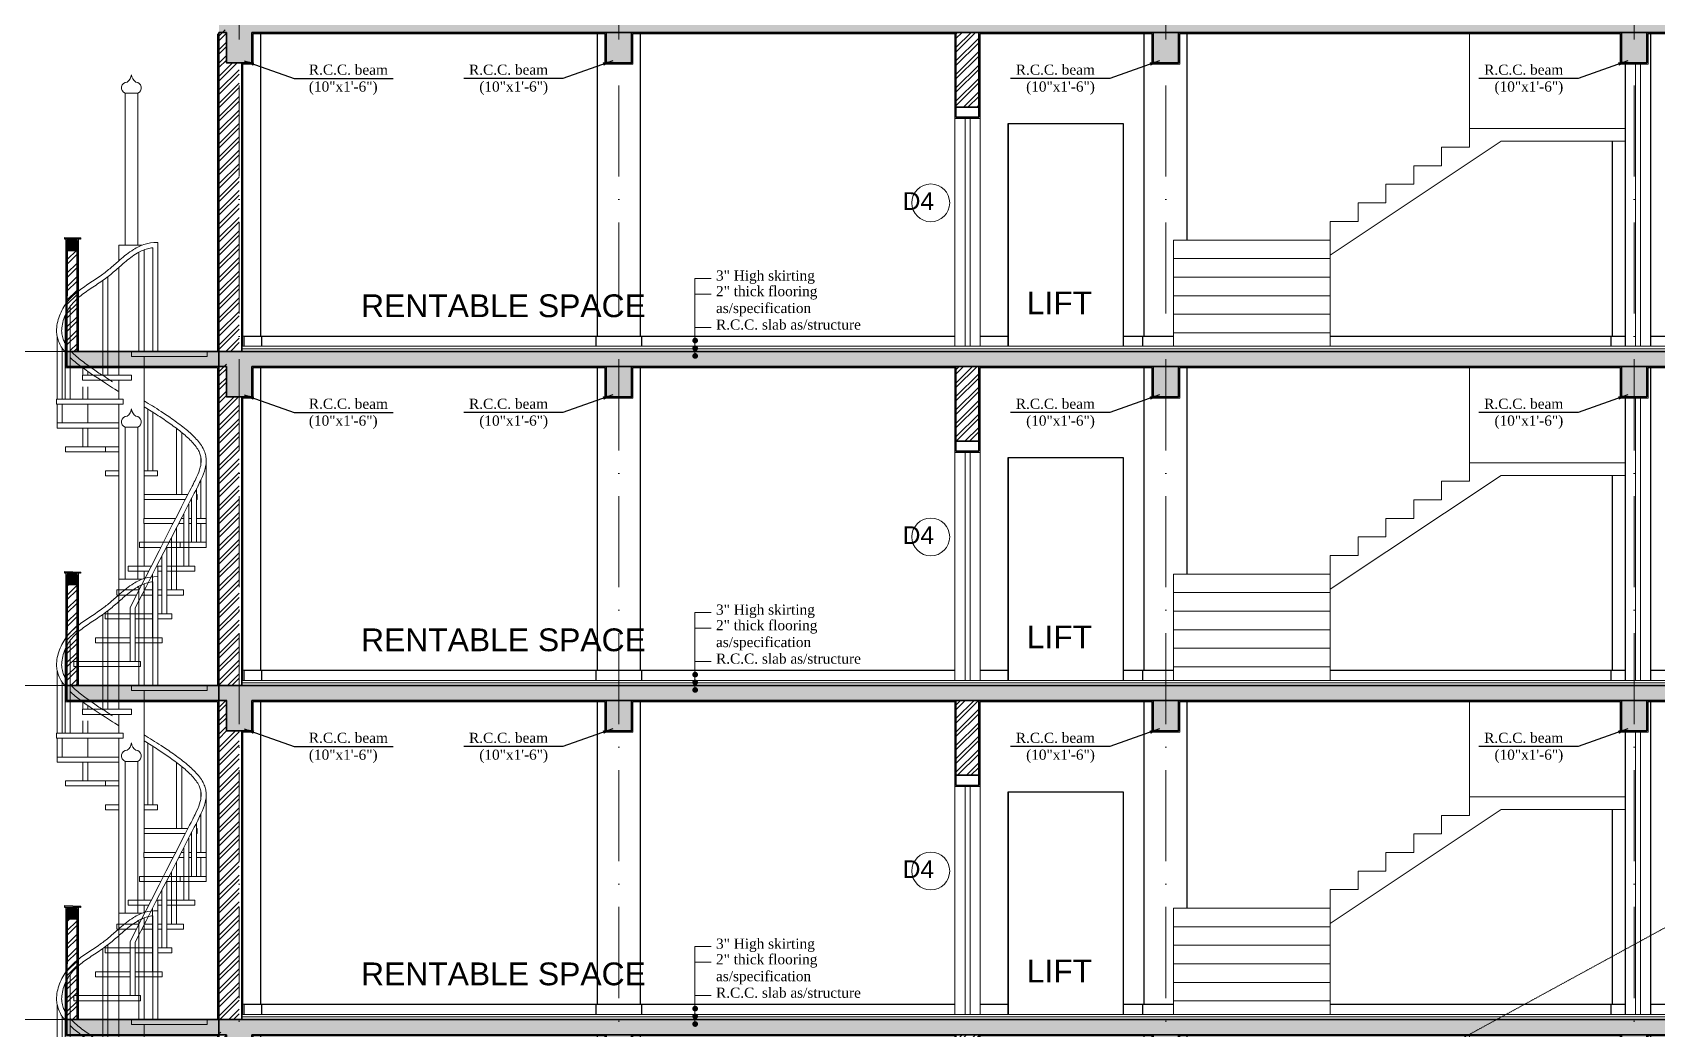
# Model space of a CAD drawing. Header units: inches. Extents: x 10755 to 33653, y -10992 to 10708.
# Drawn here: x 20734 to 21376, y -10243 to -9849 of the extents above; entities that cross this region are included whole.
import ezdxf

# ---------------------------------------------------------------- set-up
doc = ezdxf.new("R2010")
doc.units = ezdxf.units.IN
doc.header["$MEASUREMENT"] = 0
for name, pattern in [('ACAD_ISO10W100', [18, 12, -3, 0, -3]), ('DASHED', [0.75, 0.5, -0.25]), ('HIDDEN', [0.375, 0.25, -0.125])]:
    doc.linetypes.add(name, pattern=pattern)
for name, color, linetype, lineweight in [('arrow', 4, 'Continuous', 9), ('beam in plan', 241, 'HIDDEN', 20), ('centerline', 9, 'ACAD_ISO10W100', 5), ('col', 1, 'Continuous', 30), ('dimension inter - 8', 6, 'Continuous', 13), ('door', 15, 'Continuous', 18), ('Elevation 1', 21, 'Continuous', 25), ('elevation3', 122, 'Continuous', 25), ('hatch', 33, 'Continuous', 5), ('hatch 2', 8, 'Continuous', 13), ('hatch1', 9, 'Continuous', 5), ('hatch3', 43, 'Continuous', 5), ('Pillar', 11, 'Continuous', 25), ('PLASTER', 50, 'Continuous', 9), ('stair', 3, 'Continuous', 15), ('STAIRCASE', 143, 'Continuous', 15), ('steps', 4, 'Continuous', 9), ('text-1-4', 6, 'Continuous', 13), ('title text 1', 113, 'Continuous', 25), ('txt', 7, 'Continuous', 15), ('wall', 1, 'Continuous', 35)]:
    doc.layers.add(name, color=color, linetype=linetype, lineweight=lineweight)
doc.layers.get('dimension inter - 8').off()
doc.styles.add('arial', font='arial.ttf')
doc.styles.add('Prajwal', font='stylu.ttf', dxfattribs={"height": 9})
doc.styles.get("Standard").update_dxf_attribs({"font": 'arial.ttf'})
doc.dimstyles.new('1-4(p) arrow', dxfattribs={"dimtxt": 4, "dimasz": 4, "dimexe": 0, "dimexo": 0, "dimgap": 2, "dimtad": 1, "dimdec": 3, "dimzin": 0, "dimdsep": 46, "dimlunit": 4, "dimtxsty": 'arial', "dimblk": 'DOT', "dimcen": 0, "dimclrd": 4, "dimclre": 3, "dimclrt": 6, "dimadec": 0, "dimazin": 0, "dimtfac": 0.5, "dimtdec": 3, "dimtix": 1, "dimtofl": 0, "dimtmove": 0, "dimatfit": 3, "dimfxl": 0, "dimtolj": 1, "dimtzin": 0, "dimlwe": -1, "dimarcsym": 0})

# ---------------------------------------------------------------- blocks, each defined once
blk = doc.blocks.new('wewerr')
at = {"layer": 'hatch', "linetype": 'Continuous', "ltscale": 30}
for points in [[(193533.81, -5219.8), (193523.81, -5219.8), (193523.81, -5231.8), (193533.81, -5231.8)], [(193683.81, -5219.8), (193673.81, -5219.8), (193673.81, -5231.8), (193683.81, -5231.8)], [(193899.81, -5219.8), (193889.81, -5219.8), (193889.81, -5231.8), (193899.81, -5231.8)], [(194084.81, -5219.8), (194074.81, -5219.8), (194074.81, -5231.8), (194084.81, -5231.8)]]:
    blk.add_hatch(color=256, dxfattribs=at).paths.add_polyline_path(points)
at = {"layer": 'hatch 2', "linetype": 'Continuous', "ltscale": 30}
blk.add_hatch(color=256, dxfattribs=at).paths.add_polyline_path([(194519.81, -5219.8), (194519.81, -5213.8), (193520.81, -5213.8), (193520.81, -5219.8)])
h = blk.add_hatch(dxfattribs=at)
h.set_pattern_fill('ANSI32', color=256, scale=10, style=0)
h.set_pattern_definition([(45, (172868.0908, -7178.3252), (-2.6516504, 2.6516504), []), (45, (172869.8586, -7178.3252), (-2.6516504, 2.6516504), [])])
h.paths.add_polyline_path([(193528.81, -5231.8), (193523.81, -5231.8), (193523.81, -5218.8), (193520.81, -5218.8), (193520.81, -5345.8), (193528.81, -5345.8)])
h = blk.add_hatch(dxfattribs=at)
h.set_pattern_fill('ANSI32', color=256, scale=10, style=0)
h.set_pattern_definition([(45, (-2e-05, 421.004), (-2.65165043, 2.65165043), []), (45, (1.7677, 421.004), (-2.65165043, 2.65165043), [])])
h.paths.add_polyline_path([(193811.95, -5249.3), (193820.95, -5249.3), (193820.95, -5219.8), (193811.95, -5219.8)])
at = {"layer": 'door', "ltscale": 30}
for p, q in [((194080.37, -5343.8), (194080.37, -5231.8)), ((194082.37, -5343.8), (194082.37, -5231.8)), ((193815.52, -5343.8), (193815.52, -5253.3)), ((193817.52, -5343.8), (193817.52, -5253.3))]:
    blk.add_line(p, q, dxfattribs=at)
at = {"layer": 'Elevation 1'}
blk.add_lwpolyline([(193832.58, -5343.8), (193832.58, -5255.8), (193878.05, -5255.8), (193878.05, -5343.8)], dxfattribs=at)
at = {"layer": 'elevation3', "linetype": 'Continuous'}
for p, q in [((193832.58, -5255.8), (193832.58, -5343.8)), ((193878.05, -5255.8), (193878.05, -5343.8))]:
    blk.add_line(p, q, dxfattribs=at)
at = {"layer": 'hatch 2', "ltscale": 30}
blk.add_circle((193801.99, -5287.13), 7.47, dxfattribs=at)
blk.add_circle((193801.99, -5287.13), 7.47, dxfattribs=at)
at = {"layer": 'Pillar', "linetype": 'Continuous', "ltscale": 30}
for p, q in [((193537.31, -5339.8), (193537.31, -5219.8)), ((193670.31, -5339.8), (193670.31, -5219.8)), ((193687.31, -5339.8), (193687.31, -5219.8)), ((193886.31, -5339.8), (193886.31, -5219.8)), ((193903.31, -5301.8), (193903.31, -5219.8)), ((194086.31, -5220.3), (194086.31, -5343.8)), ((194076.31, -5232.3), (194076.31, -5343.8)), ((194071.31, -5339.8), (194071.31, -5262.8)), ((193530.81, -5339.8), (193811.45, -5339.8)), ((193537.81, -5343.8), (193537.81, -5339.8)), ((193669.81, -5343.8), (193669.81, -5339.8)), ((193687.81, -5343.8), (193687.81, -5339.8)), ((193821.45, -5339.8), (193832.58, -5339.8)), ((193878.05, -5339.8), (193897.81, -5339.8)), ((193885.81, -5343.8), (193885.81, -5339.8)), ((193959.79, -5339.8), (194076.31, -5339.8)), ((194070.81, -5343.8), (194070.81, -5339.8)), ((194086.31, -5339.8), (194114.31, -5339.8))]:
    blk.add_line(p, q, dxfattribs=at)
at = {"layer": 'PLASTER', "linetype": 'Continuous', "ltscale": 30}
blk.add_line((193811.45, -5253.8), (193821.45, -5253.8), dxfattribs=at)
for points in [[(193520.31, -5220.3), (193520.31, -5345.8)], [(193530.31, -5343.8), (193530.31, -5232.3), (193534.31, -5232.3), (193534.31, -5220.3), (193673.31, -5220.3), (193673.31, -5232.3), (193684.31, -5232.3), (193684.31, -5220.3), (193811.45, -5220.3), (193811.45, -5343.8)], [(193821.45, -5343.8), (193821.45, -5220.3), (193889.31, -5220.3), (193889.31, -5232.3), (193900.31, -5232.3), (193900.31, -5220.3), (194074.31, -5220.3), (194074.31, -5232.3), (194085.31, -5232.3), (194085.31, -5220.3), (194091.31, -5220.3), (194091.31, -5220.3), (194104.31, -5220.3), (194104.31, -5220.3), (194314.31, -5220.3), (194314.31, -5232.3), (194325.31, -5232.3), (194325.31, -5220.3), (194506.31, -5220.3), (194506.31, -5232.3), (194517.31, -5232.3), (194517.31, -5220.3)]]:
    blk.add_lwpolyline(points, dxfattribs=at)
at = {"layer": 'stair', "ltscale": 5}
for p, q in [((193529.81, -5343.8), (194520.81, -5343.8)), ((193529.81, -5344.8), (194520.81, -5344.8))]:
    blk.add_line(p, q, dxfattribs=at)
blk.add_lwpolyline([(193530.81, -5343.8), (193530.31, -5343.8), (193530.31, -5339.8), (193530.81, -5339.8)], close=True, dxfattribs=at)
at = {"layer": 'STAIRCASE', "linetype": 'Continuous', "ltscale": 30}
for p, q in [((194014.8, -5219.8), (194014.8, -5262.8)), ((194014.8, -5262.8), (194014.8, -5265.14)), ((193897.81, -5301.8), (193897.81, -5343.8)), ((193959.79, -5301.8), (193897.81, -5301.8)), ((193959.79, -5301.8), (193959.79, -5343.8)), ((193959.79, -5309.14), (193897.81, -5309.14)), ((193959.79, -5316.47), (193897.81, -5316.47)), ((193959.79, -5323.8), (193897.81, -5323.8)), ((193959.79, -5331.14), (193897.81, -5331.14)), ((193959.79, -5338.47), (193897.81, -5338.47))]:
    blk.add_line(p, q, dxfattribs=at)
for points in [[(193959.79, -5307.81), (194027.3, -5262.8), (194076.31, -5262.8)], [(194014.8, -5265.14), (194014.8, -5257.8), (194076.31, -5257.8), (194076.31, -5257.8)], [(194003.79, -5272.47), (194003.79, -5265.14), (194014.8, -5265.14), (194014.8, -5265.14)], [(193992.79, -5279.8), (193992.79, -5272.47), (194003.79, -5272.47), (194003.79, -5272.47)], [(193981.79, -5287.14), (193981.79, -5279.8), (193992.79, -5279.8), (193992.79, -5279.8)], [(193970.79, -5294.47), (193970.79, -5287.14), (193981.79, -5287.14), (193981.79, -5287.14)], [(193959.79, -5301.8), (193959.79, -5294.47), (193970.79, -5294.47), (193970.79, -5294.47)]]:
    blk.add_lwpolyline(points, dxfattribs=at)
at = {"layer": 'wall', "linetype": 'Continuous', "ltscale": 30}
for p, q in [((193520.81, -5213.8), (193902.81, -5213.8)), ((193902.81, -5213.8), (194519.81, -5213.8)), ((194071.81, -5213.8), (194519.81, -5213.8)), ((193520.81, -5345.8), (193520.81, -5219.8)), ((193523.81, -5219.8), (193520.81, -5219.8)), ((193533.81, -5219.8), (194519.81, -5219.8)), ((193811.95, -5219.8), (193811.95, -5253.3)), ((193820.95, -5219.8), (193820.95, -5253.3)), ((193531.81, -5231.8), (193523.81, -5231.8)), ((193529.81, -5345.8), (193529.81, -5231.69)), ((193811.95, -5249.3), (193820.95, -5249.3)), ((193811.95, -5253.3), (193820.95, -5253.3)), ((193520.81, -5345.8), (193529.81, -5345.8))]:
    blk.add_line(p, q, dxfattribs=at)
blk.add_lwpolyline([(193533.81, -5219.8), (193533.81, -5231.8), (193523.81, -5231.8), (193523.81, -5219.8)], dxfattribs=at)
for points in [[(193673.81, -5219.8), (193683.81, -5219.8), (193683.81, -5231.8), (193673.81, -5231.8)], [(193889.81, -5219.8), (193899.81, -5219.8), (193899.81, -5231.8), (193889.81, -5231.8)], [(194074.81, -5219.8), (194084.81, -5219.8), (194084.81, -5231.8), (194074.81, -5231.8)]]:
    blk.add_lwpolyline(points, close=True, dxfattribs=at)
at = {"layer": 'title text 1', "insert": (193796.49, -5282.91), "char_height": 7, "width": 6.48014975013211e-13, "attachment_point": 1, "rotation": 359.95632, "style": 'Prajwal'}
blk.add_mtext('\\pi-5.632;{\\fArial|b0|i0|c0|p34;D4}', dxfattribs=at)
blk.add_mtext('\\pi-5.632;{\\fArial|b0|i0|c0|p34;D4}', dxfattribs=at)
at = {"layer": 'txt', "linetype": 'Continuous', "char_height": 9, "attachment_point": 2, "style": 'arial'}
for s, insert, width in [('RENTABLE SPACE', (193633.2, -5323.28), 112.6637), ('LIFT', (193852.84, -5322.15), 40.9246)]:
    blk.add_mtext(s, dxfattribs=dict(at, insert=insert, width=width))
blk = doc.blocks.new('wewqrwe')
at = {"layer": 'hatch1', "linetype": 'Continuous', "ltscale": 30}
for p, q in [((193137.7, -5700.81), (193138.73, -5700.81)), ((193128, -5719.66), (193130.02, -5719.66)), ((193123.14, -5729.09), (193126.38, -5729.09)), ((193128.38, -5729.09), (193130.02, -5729.09)), ((193119.49, -5738.52), (193126.38, -5738.52))]:
    blk.add_line(p, q, dxfattribs=at)
at = {"layer": 'steps'}
for p, q in [((193115.49, -5592.81), (193115.49, -5532.81)), ((193120.49, -5592.81), (193120.49, -5532.81)), ((193112.99, -5599.04), (193112.99, -5592.81)), ((193122.27, -5592.81), (193112.99, -5592.81)), ((193120.99, -5634.81), (193120.99, -5595.61)), ((193122.99, -5634.81), (193122.99, -5594.67)), ((193126.45, -5634.81), (193126.45, -5593.85)), ((193128.45, -5634.81), (193128.45, -5591.81)), ((193112.99, -5644.24), (193112.99, -5601.69)), ((193106.71, -5644.24), (193106.71, -5606.78)), ((193108.71, -5644.24), (193108.71, -5605.3)), ((193091.79, -5653.66), (193091.79, -5620.66)), ((193093.79, -5653.66), (193093.79, -5617.12)), ((193088.66, -5628.81), (193088.66, -5653.66)), ((193090.66, -5633.61), (193090.66, -5653.66)), ((193117.99, -5634.81), (193147.99, -5634.81)), ((193117.99, -5634.81), (193117.99, -5636.81)), ((193147.99, -5636.81), (193147.99, -5634.81)), ((193098.78, -5644.24), (193098.78, -5641.31)), ((193117.99, -5636.81), (193147.99, -5636.81)), ((193122.99, -5656.69), (193122.99, -5636.81)), ((193098.71, -5644.24), (193117.99, -5644.24)), ((193098.71, -5644.24), (193098.71, -5646.24)), ((193098.71, -5646.24), (193117.99, -5646.24)), ((193100.78, -5644.24), (193100.78, -5642.76)), ((193106.71, -5646.81), (193106.71, -5646.79)), ((193112.99, -5653.66), (193112.99, -5646.24)), ((193117.99, -5644.24), (193117.99, -5646.24)), ((193088.45, -5655.66), (193088.45, -5653.66)), ((193088.45, -5653.66), (193098.78, -5653.66)), ((193098.78, -5653.66), (193098.78, -5648.81)), ((193098.78, -5653.66), (193114.78, -5653.66)), ((193100.78, -5653.66), (193100.78, -5648.81)), ((193114.78, -5653.66), (193114.78, -5655.66)), ((193088.45, -5655.66), (193098.78, -5655.66)), ((193088.66, -5655.66), (193088.66, -5665.09)), ((193090.66, -5655.66), (193090.66, -5663.09)), ((193098.78, -5655.66), (193114.78, -5655.66)), ((193100.78, -5663.09), (193100.78, -5655.66)), ((193112.99, -5663.09), (193112.99, -5655.66)), ((193122.99, -5683.95), (193122.99, -5656.69)), ((193124.47, -5681.95), (193124.47, -5657.6)), ((193126.47, -5681.95), (193126.47, -5658.84)), ((193088.66, -5663.09), (193100.78, -5663.09)), ((193088.66, -5665.09), (193100.78, -5665.09)), ((193098.78, -5672.52), (193098.78, -5665.09)), ((193100.78, -5663.09), (193113.07, -5663.09)), ((193100.78, -5672.52), (193100.78, -5665.09)), ((193100.78, -5665.09), (193113.07, -5665.09)), ((193112.99, -5674.52), (193112.99, -5665.09)), ((193113.07, -5665.09), (193113.07, -5663.09)), ((193135.87, -5691.38), (193135.87, -5665.3)), ((193137.87, -5691.38), (193137.87, -5666.86)), ((193092.01, -5674.52), (193092.01, -5672.52)), ((193092.01, -5672.52), (193112.99, -5672.52)), ((193107.73, -5674.52), (193107.73, -5672.52)), ((193092.01, -5674.52), (193112.99, -5674.52)), ((193112.99, -5683.95), (193112.99, -5674.52)), ((193145.48, -5679.14), (193145.48, -5676.81)), ((193147.48, -5710.24), (193147.48, -5676.81)), ((193107.73, -5681.95), (193112.99, -5681.95)), ((193107.73, -5683.95), (193107.73, -5681.95)), ((193107.73, -5683.95), (193112.99, -5683.95)), ((193112.99, -5729.09), (193112.99, -5683.95)), ((193122.99, -5681.95), (193128.25, -5681.95)), ((193122.99, -5683.95), (193128.25, -5683.95)), ((193122.99, -5700.81), (193122.99, -5683.95)), ((193128.25, -5683.95), (193128.25, -5681.95)), ((193145.48, -5700.81), (193145.48, -5685.57)), ((193122.99, -5691.38), (193140.32, -5691.38)), ((193122.99, -5693.38), (193139.29, -5693.38)), ((193141.53, -5693.38), (193141.76, -5693.38)), ((193141.76, -5710.24), (193141.76, -5692.93)), ((193143.76, -5710.24), (193143.76, -5689.05)), ((193143.76, -5691.38), (193143.97, -5691.38)), ((193143.76, -5693.38), (193143.97, -5693.38)), ((193143.97, -5691.38), (193143.97, -5693.38)), ((193138.73, -5719.66), (193138.73, -5698.82)), ((193140.73, -5719.66), (193140.73, -5695.15)), ((193122.92, -5700.81), (193135.49, -5700.81)), ((193122.92, -5700.81), (193122.92, -5702.81)), ((193122.92, -5702.81), (193134.47, -5702.81)), ((193122.99, -5708.81), (193122.99, -5702.81)), ((193135.79, -5729.09), (193135.79, -5704.58)), ((193136.68, -5702.81), (193138.73, -5702.81)), ((193137.7, -5700.81), (193138.73, -5700.81)), ((193140.73, -5700.81), (193141.76, -5700.81)), ((193140.73, -5702.81), (193141.76, -5702.81)), ((193143.76, -5700.81), (193147.48, -5700.81)), ((193143.76, -5702.81), (193147.48, -5702.81)), ((193145.48, -5710.24), (193145.48, -5702.81)), ((193121.21, -5710.24), (193121.21, -5712.24)), ((193121.21, -5710.24), (193147.54, -5710.24)), ((193121.21, -5712.24), (193129.64, -5712.24)), ((193122.99, -5719.66), (193122.99, -5708.81)), ((193131.82, -5712.24), (193147.54, -5712.24)), ((193132.02, -5738.52), (193132.02, -5712.24)), ((193133.79, -5729.09), (193133.79, -5708.42)), ((193137.28, -5710.24), (193137.28, -5712.24)), ((193147.54, -5710.24), (193147.54, -5712.24)), ((193130.02, -5738.52), (193130.02, -5715.73)), ((193116.7, -5719.66), (193116.7, -5721.66)), ((193116.7, -5719.66), (193125.83, -5719.66)), ((193116.7, -5721.66), (193124.81, -5721.66)), ((193122.99, -5725.21), (193122.99, -5721.66)), ((193126.38, -5747.95), (193126.38, -5722.81)), ((193128, -5719.66), (193130.02, -5719.66)), ((193128.38, -5747.95), (193128.38, -5719.66)), ((193128.38, -5721.66), (193130.02, -5721.66)), ((193132.02, -5719.66), (193143.03, -5719.66)), ((193132.02, -5721.66), (193143.03, -5721.66)), ((193143.03, -5719.66), (193143.03, -5721.66)), ((193112.19, -5729.09), (193112.19, -5731.09)), ((193112.19, -5729.09), (193121, -5729.09)), ((193112.19, -5731.09), (193119.98, -5731.09)), ((193112.99, -5738.52), (193112.99, -5731.09)), ((193122.11, -5731.09), (193126.38, -5731.09)), ((193122.99, -5738.52), (193122.99, -5731.09)), ((193123.14, -5729.09), (193126.38, -5729.09)), ((193128.38, -5729.09), (193130.02, -5729.09)), ((193128.38, -5731.09), (193130.02, -5731.09)), ((193132.02, -5729.09), (193138.52, -5729.09)), ((193132.02, -5731.09), (193138.52, -5731.09)), ((193138.52, -5729.09), (193138.52, -5731.09)), ((193117.49, -5757.38), (193117.49, -5735.95)), ((193119.49, -5757.38), (193119.49, -5736.19)), ((193107.68, -5738.52), (193107.68, -5740.52)), ((193107.68, -5738.52), (193126.38, -5738.52)), ((193107.68, -5740.52), (193117.49, -5740.52)), ((193112.99, -5748.08), (193112.99, -5740.52)), ((193119.49, -5757.38), (193119.49, -5738.81)), ((193119.49, -5740.52), (193126.38, -5740.52)), ((193122.99, -5747.95), (193122.99, -5740.52)), ((193128.38, -5738.52), (193134.01, -5738.52)), ((193128.38, -5740.52), (193134.01, -5740.52)), ((193134.01, -5738.52), (193134.01, -5740.52)), ((193103.87, -5747.95), (193103.87, -5749.95)), ((193103.87, -5747.95), (193117.49, -5747.95)), ((193103.87, -5749.95), (193117.49, -5749.95)), ((193112.99, -5757.38), (193112.99, -5749.95)), ((193119.49, -5747.95), (193130.2, -5747.95)), ((193119.49, -5749.95), (193130.2, -5749.95)), ((193122.99, -5757.38), (193122.99, -5749.95)), ((193130.2, -5747.95), (193130.2, -5749.95)), ((193095.21, -5757.38), (193095.21, -5759.38)), ((193095.21, -5757.38), (193121.54, -5757.38)), ((193121.54, -5757.38), (193121.54, -5759.38)), ((193122.99, -5766.81), (193122.99, -5757.38)), ((193095.21, -5759.38), (193121.54, -5759.38)), ((193112.99, -5766.81), (193112.99, -5759.38))]:
    blk.add_line(p, q, dxfattribs=at)
blk.add_lwpolyline([(193115.49, -5532.81, -0.812876), (193116.29, -5528.4, 0.225133), (193117.99, -5525.52, 0.225133), (193119.7, -5528.4, -0.812876), (193120.49, -5532.81)], format="xyb", close=True, dxfattribs=at)
for points, knots in [([(193091.79, -5635.11), (193090.68, -5633.79), (193089.77, -5632.35), (193088.95, -5630.15), (193088.77, -5629.51), (193088.53, -5628.2), (193088.46, -5627.53), (193088.42, -5624.83), (193088.85, -5622.75), (193090.32, -5618.81), (193091.37, -5616.96), (193093.83, -5613.79), (193095.24, -5612.45), (193098.24, -5610.04), (193099.83, -5608.97), (193103.04, -5606.86), (193104.66, -5605.81), (193106.84, -5604.22), (193107.45, -5603.75), (193108.66, -5602.78), (193109.27, -5602.27), (193111.07, -5600.72), (193112.27, -5599.65), (193115.21, -5597.14), (193116.95, -5595.73), (193120.28, -5593.65), (193121.82, -5592.89), (193124.73, -5592.02), (193126.06, -5591.81), (193128.45, -5591.81)], [81.205258, 81.205258, 81.205258, 81.205258, 86.072871, 86.072871, 87.958853, 87.958853, 89.844834, 89.844834, 95.535569, 95.535569, 101.226304, 101.226304, 106.917039, 106.917039, 112.607774, 112.607774, 118.298508, 118.298508, 120.54428, 120.54428, 122.790052, 122.790052, 127.281596, 127.281596, 133.598797, 133.598797, 138.61055, 138.61055, 142.468452, 142.468452, 142.468452, 142.468452]), ([(193091.79, -5631.63), (193091.49, -5631.11), (193091.24, -5630.58), (193090.78, -5629.33), (193090.61, -5628.62), (193090.43, -5627.1), (193090.43, -5626.31), (193090.68, -5623.6), (193091.3, -5621.6), (193092.6, -5618.95), (193093.07, -5618.16), (193094.67, -5615.83), (193095.97, -5614.5), (193098.87, -5612.05), (193100.47, -5610.95), (193103.8, -5608.75), (193105.53, -5607.64), (193107.94, -5605.89), (193108.64, -5605.36), (193110.01, -5604.26), (193110.68, -5603.69), (193112.68, -5601.97), (193113.99, -5600.8), (193116.92, -5598.32), (193118.55, -5597.05), (193121.56, -5595.24), (193122.93, -5594.61), (193125.03, -5594.04), (193125.73, -5593.91), (193126.45, -5593.85)], [84.101211, 84.101211, 84.101211, 84.101211, 86.102561, 86.102561, 88.69053, 88.69053, 91.278498, 91.278498, 97.400197, 97.400197, 100.159935, 100.159935, 106.14453, 106.14453, 112.129125, 112.129125, 118.11372, 118.11372, 120.561629, 120.561629, 123.009539, 123.009539, 127.905359, 127.905359, 134.030367, 134.030367, 138.966871, 138.966871, 141.367788, 141.367788, 141.367788, 141.367788]), ([(193106.71, -5644.39), (193106.03, -5643.94), (193105.35, -5643.49), (193103.18, -5642.01), (193101.67, -5640.95), (193098.64, -5638.73), (193097.14, -5637.58), (193095.07, -5635.72), (193094.4, -5635.05), (193093.79, -5634.37)], [64.641096, 64.641096, 64.641096, 64.641096, 67.065226, 67.065226, 72.366661, 72.366661, 77.668096, 77.668096, 80.476118, 80.476118, 80.476118, 80.476118]), ([(193102.9, -5644.24), (193101.98, -5643.6), (193101.05, -5642.95), (193099.4, -5641.77), (193098.67, -5641.24), (193097.22, -5640.14), (193096.49, -5639.58), (193095.1, -5638.43), (193094.43, -5637.85), (193093.79, -5637.24)], [67.819009, 67.819009, 67.819009, 67.819009, 71.047929, 71.047929, 73.552086, 73.552086, 76.056243, 76.056243, 78.493263, 78.493263, 78.493263, 78.493263]), ([(193119.49, -5736.19), (193143.94, -5688.69), (193144.13, -5688.33), (193144.75, -5687.1), (193145.18, -5686.22), (193146.22, -5683.94), (193146.77, -5682.53), (193147.43, -5679.96), (193147.59, -5678.8), (193147.53, -5676.95), (193147.43, -5676.27), (193147.1, -5674.95), (193146.86, -5674.31), (193145.86, -5672.17), (193144.82, -5670.76), (193142.41, -5668.11), (193141.03, -5666.86), (193138.78, -5665.01), (193137.93, -5664.35), (193136.26, -5663.08), (193135.43, -5662.47), (193132.95, -5660.69), (193131.32, -5659.59), (193127.44, -5657.06), (193125.21, -5655.69), (193122.99, -5654.36)], [0.218143, 0.218143, 0.218143, 0.218143, 1.314231, 1.314231, 3.942692, 3.942692, 8.161098, 8.161098, 11.610704, 11.610704, 13.630495, 13.630495, 15.650285, 15.650285, 20.573844, 20.573844, 25.497404, 25.497404, 28.380506, 28.380506, 31.263607, 31.263607, 37.029811, 37.029811, 45.051397, 45.051397, 45.051397, 45.051397]), ([(193117.49, -5735.95), (193142.09, -5687.92), (193142.31, -5687.49), (193142.96, -5686.2), (193143.38, -5685.36), (193144.37, -5683.18), (193144.88, -5681.87), (193145.45, -5679.6), (193145.59, -5678.63), (193145.54, -5677.14), (193145.46, -5676.6), (193145.17, -5675.51), (193144.96, -5674.97), (193144.09, -5673.15), (193143.15, -5671.88), (193140.88, -5669.42), (193139.55, -5668.23), (193137.37, -5666.45), (193136.56, -5665.82), (193134.95, -5664.6), (193134.15, -5664.02), (193131.76, -5662.31), (193130.19, -5661.24), (193126.73, -5658.99), (193124.86, -5657.83), (193122.99, -5656.7)], [0, 0, 0, 0, 1.314867, 1.314867, 3.944602, 3.944602, 8.162435, 8.162435, 11.611771, 11.611771, 13.701647, 13.701647, 15.791523, 15.791523, 20.749585, 20.749585, 25.707646, 25.707646, 28.534632, 28.534632, 31.361617, 31.361617, 37.015587, 37.015587, 43.805156, 43.805156, 43.805156, 43.805156])]:
    blk.add_open_spline(points, degree=3, knots=knots, dxfattribs=at)
for points in [[(193112.99, -5650.71), (193111.96, -5650.09), (193110.93, -5649.45), (193102.9, -5644.24)], [(193110.48, -5646.81), (193109.89, -5646.44), (193109.3, -5646.07), (193106.71, -5644.24)]]:
    blk.add_open_spline(points, degree=3, dxfattribs=at)
blk = doc.blocks.new('raill')
at = {"layer": 'hatch 2', "linetype": 'Continuous', "ltscale": 30}
blk.add_hatch(color=256, dxfattribs=at).paths.add_polyline_path([(20592.72, 2268.34), (20596.72, 2268.34), (20596.72, 2272.34), (20592.72, 2272.34)])
h = blk.add_hatch(dxfattribs=at)
h.set_pattern_fill('ANSI32', color=256, scale=10, style=0)
h.set_pattern_definition([(45, (-3e-11, 264), (-2.6516504, 2.6516504), []), (45, (1.7678, 264), (-2.6516504, 2.6516504), [])])
edge = h.paths.add_edge_path()
edge.add_line((20596.71, 2269.52), (20592.71, 2269.52))
edge.add_line((20592.71, 2269.52), (20592.71, 2247.9))
edge.add_spline(control_points=[(20592.71, 2247.9), (20592.73, 2247.92), (20592.74, 2247.94), (20593.94, 2249.48), (20595.28, 2250.77), (20596.71, 2251.94)], knot_values=[101.163818, 101.163818, 101.163818, 101.163818, 101.226304, 101.226304, 106.690427, 106.690427, 106.690427, 106.690427], degree=3, periodic=0)
edge.add_line((20596.71, 2251.94), (20596.71, 2269.52))
edge = h.paths.add_edge_path()
edge.add_line((20596.71, 2249.3), (20596.71, 2251.94))
edge.add_spline(control_points=[(20596.71, 2251.94), (20595.28, 2250.77), (20593.94, 2249.48), (20592.74, 2247.94), (20592.73, 2247.92), (20592.71, 2247.9)], knot_values=[101.163818, 101.163818, 101.163818, 101.163818, 106.627941, 106.627941, 106.690427, 106.690427, 106.690427, 106.690427], degree=3, periodic=0)
edge.add_line((20592.71, 2247.9), (20592.71, 2244.25))
edge.add_spline(control_points=[(20592.71, 2244.25), (20593.03, 2244.83), (20593.37, 2245.38), (20593.8, 2246.01), (20593.87, 2246.11), (20593.94, 2246.2)], knot_values=[98.18722, 98.18722, 98.18722, 98.18722, 100.159935, 100.159935, 100.540258, 100.540258, 100.540258, 100.540258], degree=3, periodic=0)
edge.add_spline(control_points=[(20593.94, 2246.2), (20594.76, 2247.35), (20595.7, 2248.36), (20596.71, 2249.3)], knot_values=[100.540258, 100.540258, 100.540258, 100.540258, 104.93144, 104.93144, 104.93144, 104.93144], degree=3, periodic=0)
edge = h.paths.add_edge_path()
edge.add_spline(control_points=[(20593.94, 2246.2), (20593.87, 2246.11), (20593.8, 2246.01), (20593.37, 2245.38), (20593.03, 2244.83), (20592.71, 2244.25)], knot_values=[98.18722, 98.18722, 98.18722, 98.18722, 98.567544, 98.567544, 100.540258, 100.540258, 100.540258, 100.540258], degree=3, periodic=0)
edge.add_line((20592.71, 2244.25), (20592.71, 2228.52))
edge.add_line((20592.71, 2228.52), (20593.94, 2228.52))
edge.add_line((20593.94, 2228.52), (20593.94, 2246.2))
edge = h.paths.add_edge_path()
edge.add_spline(control_points=[(20596.71, 2249.3), (20595.7, 2248.36), (20594.76, 2247.35), (20593.94, 2246.2)], knot_values=[100.540258, 100.540258, 100.540258, 100.540258, 104.93144, 104.93144, 104.93144, 104.93144], degree=3, periodic=0)
edge.add_line((20593.94, 2246.2), (20593.94, 2228.96))
edge.add_spline(control_points=[(20593.94, 2228.96), (20594.07, 2228.81), (20594.21, 2228.67), (20594.34, 2228.52)], knot_values=[79.87415, 79.87415, 79.87415, 79.87415, 80.476118, 80.476118, 80.476118, 80.476118], degree=3, periodic=0)
edge.add_line((20594.34, 2228.52), (20596.71, 2228.52))
edge.add_line((20596.71, 2228.52), (20596.71, 2235.95))
edge.add_line((20596.71, 2235.95), (20595.37, 2235.95))
edge.add_line((20595.37, 2235.95), (20595.37, 2237.95))
edge.add_line((20595.37, 2237.95), (20596.71, 2237.95))
edge.add_line((20596.71, 2237.95), (20596.71, 2249.3))
h.paths.add_polyline_path([(20596.71, 2237.95), (20595.37, 2237.95), (20595.37, 2235.95), (20596.71, 2235.95)], flags=17)
at = {"layer": 'hatch3', "linetype": 'DASHED', "lineweight": 0, "ltscale": 85}
h = blk.add_hatch(color=256, dxfattribs=at)
h.dxf.hatch_style = 1
h.paths.add_polyline_path([(20652.71, 2228.52), (20592.71, 2228.52), (20592.71, 2222.52), (20652.71, 2222.52)])
at = {"layer": 'col'}
for p, q in [((20591.8, 2273.52, 0), (20598.21, 2273.33, 0)), ((20591.81, 2272.84, 0), (20591.8, 2273.52, 0)), ((20597.46, 2272.84, 0), (20591.81, 2272.84, 0)), ((20597.59, 2272.84, 0), (20597.46, 2272.84, 0)), ((20598.21, 2272.84, 0), (20598.09, 2272.84, 0)), ((20598.21, 2272.84, 0), (20598.09, 2272.84, 0)), ((20598.21, 2272.84, 0), (20598.09, 2272.84, 0)), ((20598.21, 2272.84, 0), (20598.09, 2272.84, 0)), ((20598.21, 2272.84, 0), (20598.21, 2273.33, 0)), ((20598.21, 2272.84, 0), (20598.21, 2273.33, 0)), ((20598.21, 2272.84, 0), (20598.21, 2273.33, 0)), ((20598.21, 2272.84, 0), (20598.21, 2272.84, 0)), ((20598.21, 2272.84, 0), (20598.21, 2272.84, 0)), ((20598.21, 2272.84, 0), (20598.21, 2272.84, 0))]:
    blk.add_line(p, q, dxfattribs=at)
blk.add_arc((20597.84, 2272.84, 0), 0.251, 0.19419, 179.80368, dxfattribs=at)
blk.add_arc((20597.84, 2272.84, 0), 0.251, 0.19419, 179.80368, dxfattribs=at)
at = {"layer": 'PLASTER', "linetype": 'Continuous', "ltscale": 30}
blk.add_lwpolyline([(20597.21, 2228.52), (20597.22, 2272.84), (20592.22, 2272.84), (20592.21, 2222.02), (20652.21, 2222.02)], dxfattribs=at)
at = {"layer": 'wall', "linetype": 'Continuous', "ltscale": 30}
for p, q in [((20596.72, 2268.34), (20592.72, 2268.34)), ((20652.71, 2222.52), (20652.71, 2228.52))]:
    blk.add_line(p, q, dxfattribs=at)
for points in [[(20596.71, 2228.52), (20596.72, 2272.34), (20592.72, 2272.34), (20592.71, 2228.52)], [(20652.71, 2228.52), (20592.71, 2228.52), (20592.71, 2222.52), (20652.71, 2222.52)]]:
    blk.add_lwpolyline(points, dxfattribs=at)
blk = doc.blocks.new('_Dot')
at = {"color": 0, "linetype": 'ByBlock', "lineweight": -2}
blk.add_line((-0.5, 0), (-1, 0), dxfattribs=at)
at = {"color": 0, "linetype": 'ByBlock', "const_width": 0.5}
blk.add_lwpolyline([(-0.25, 0, 1), (0.25, 0, 1)], format="xyb", close=True, dxfattribs=at)

msp = doc.modelspace()

# ---------------------------------------------------------------- linework, layer by layer
at = {"layer": 'arrow', "linetype": 'Continuous'}
for p, q in [((20995.463, -9976.854), (20995.463, -9945.956)), ((20995.463, -9945.956), (21001.921, -9945.956)), ((20995.463, -9952.132), (21001.921, -9952.132)), ((20995.463, -9965.339), (21001.921, -9965.339)), ((20995.463, -10108.854), (20995.463, -10077.956)), ((20995.463, -10077.956), (21001.921, -10077.956)), ((20995.463, -10084.132), (21001.921, -10084.132)), ((20995.463, -10097.339), (21001.921, -10097.339)), ((20995.463, -10240.854), (20995.463, -10209.956)), ((20995.463, -10209.956), (21001.921, -10209.956)), ((20995.463, -10216.132), (21001.921, -10216.132)), ((20995.463, -10229.339), (21001.921, -10229.339))]:
    msp.add_line(p, q, dxfattribs=at)
at = {"layer": 'beam in plan'}
msp.add_line((23121.891, -9251.054), (19932.125, -10991.994), dxfattribs=at)
at = {"layer": 'centerline', "ltscale": 3}
for p, q in [((20815.459, -10717.182), (20815.459, -9594.487)), ((20965.459, -10717.182), (20965.459, -9594.487)), ((21181.459, -10717.182), (21181.459, -9594.487)), ((21366.459, -10717.182), (21366.459, -9594.487))]:
    msp.add_line(p, q, dxfattribs=at)
at = {"layer": 'hatch3', "linetype": 'DASHED', "lineweight": 0, "ltscale": 85}
for p, q in [((20587.918, -9974.763), (22329.789, -9974.763)), ((20587.975, -9974.763), (21421.586, -9974.763)), ((20587.918, -10106.763), (22329.789, -10106.763)), ((20587.975, -10106.763), (21421.586, -10106.763)), ((20587.918, -10238.763), (22329.789, -10238.763)), ((20587.975, -10238.763), (21421.586, -10238.763))]:
    msp.add_line(p, q, dxfattribs=at)
at = {"layer": 'text-1-4', "ltscale": 50, "const_width": 1.125}
for points in [[(20996.147, -9970.475, -1), (20995.022, -9970.475, -1)], [(20996.147, -9973.546, -1), (20995.022, -9973.546, -1)], [(20996.147, -9976.555, -1), (20995.022, -9976.555, -1)], [(20996.147, -10102.475, -1), (20995.022, -10102.475, -1)], [(20996.147, -10105.546, -1), (20995.022, -10105.546, -1)], [(20996.147, -10108.555, -1), (20995.022, -10108.555, -1)], [(20996.147, -10234.475, -1), (20995.022, -10234.475, -1)], [(20996.147, -10237.546, -1), (20995.022, -10237.546, -1)], [(20996.147, -10240.555, -1), (20995.022, -10240.555, -1)]]:
    msp.add_lwpolyline(points, format="xyb", close=True, dxfattribs=at)

# ---------------------------------------------------------------- block references
at = {"layer": 'dimension inter - 8'}
for p in [(154.745, -12203.285), (154.745, -12335.285), (154.745, -12467.285)]:
    msp.add_blockref('raill', p, dxfattribs=at)
at = {"layer": 'steps', "linetype": 'Continuous'}
for p in [(-172345.101, -4339.956), (-172345.101, -4471.956), (-172345.101, -4603.956)]:
    msp.add_blockref('wewqrwe', p, dxfattribs=at)
at = {"layer": 'wall', "linetype": 'Continuous'}
for p in [(-172713.346, -4628.96), (-172713.346, -4760.96), (-172713.346, -4892.96), (-172713.346, -5024.96)]:
    msp.add_blockref('wewerr', p, dxfattribs=at)

# ---------------------------------------------------------------- texts
at = {"layer": 'text-1-4', "ltscale": 50, "char_height": 4, "width": 33.30159}
for insert, attachment_point, rotation in [((20843, -9861.437), 1, 359.926343), ((20937.464, -9861.437), 3, 0.073657), ((21153.464, -9861.437), 3, 0.073657), ((21338.464, -9861.437), 3, 0.073657), ((20843, -9993.437), 1, 359.926343), ((20937.464, -9993.437), 3, 0.073657), ((21153.464, -9993.437), 3, 0.073657), ((21338.464, -9993.437), 3, 0.073657), ((20843, -10125.437), 1, 359.926343), ((20937.464, -10125.437), 3, 0.073657), ((21153.464, -10125.437), 3, 0.073657), ((21338.464, -10125.437), 3, 0.073657)]:
    msp.add_mtext('{\\fTimes New Roman|b0|i0|c0|p18;R.C.C. beam (10"x1\'-6")}', dxfattribs=dict(at, insert=insert, attachment_point=attachment_point, rotation=rotation))
at = {"layer": 'text-1-4', "ltscale": 50, "char_height": 4, "width": 113.8795, "attachment_point": 1}
for s, insert in [('{\\fTimes New Roman|b0|i0|c0|p18;3" High skirting}', (21003.822, -9942.791)), ('{\\fTimes New Roman|b0|i0|c0|p18;2" thick flooring \\Pas/specification}', (21003.822, -9948.967)), ('{\\fTimes New Roman|b0|i0|c0|p18;R.C.C. slab as/structure}', (21003.822, -9962.173)), ('{\\fTimes New Roman|b0|i0|c0|p18;3" High skirting}', (21003.822, -10074.791)), ('{\\fTimes New Roman|b0|i0|c0|p18;2" thick flooring \\Pas/specification}', (21003.822, -10080.967)), ('{\\fTimes New Roman|b0|i0|c0|p18;R.C.C. slab as/structure}', (21003.822, -10094.173)), ('{\\fTimes New Roman|b0|i0|c0|p18;3" High skirting}', (21003.822, -10206.791)), ('{\\fTimes New Roman|b0|i0|c0|p18;2" thick flooring \\Pas/specification}', (21003.822, -10212.967)), ('{\\fTimes New Roman|b0|i0|c0|p18;R.C.C. slab as/structure}', (21003.822, -10226.173))]:
    msp.add_mtext(s, dxfattribs=dict(at, insert=insert))

# ---------------------------------------------------------------- leaders
at = {"layer": 'arrow'}
for points in [[(20817.417, -9859.937), (20837.14, -9866.915), (20876.311, -9866.915)], [(20963.046, -9859.937), (20943.323, -9866.915), (20904.153, -9866.915)], [(21179.046, -9859.937), (21159.323, -9866.915), (21120.153, -9866.915)], [(21364.046, -9859.937), (21344.323, -9866.915), (21305.153, -9866.915)], [(20817.417, -9991.937), (20837.14, -9998.915), (20876.311, -9998.915)], [(20963.046, -9991.937), (20943.323, -9998.915), (20904.153, -9998.915)], [(21179.046, -9991.937), (21159.323, -9998.915), (21120.153, -9998.915)], [(21364.046, -9991.937), (21344.323, -9998.915), (21305.153, -9998.915)], [(20817.417, -10123.937), (20837.14, -10130.915), (20876.311, -10130.915)], [(20963.046, -10123.937), (20943.323, -10130.915), (20904.153, -10130.915)], [(21179.046, -10123.937), (21159.323, -10130.915), (21120.153, -10130.915)], [(21364.046, -10123.937), (21344.323, -10130.915), (21305.153, -10130.915)]]:
    msp.add_leader(points, dimstyle='1-4(p) arrow', override={"dimtad": 0}, dxfattribs=at)

doc.saveas('drawing.dxf')
